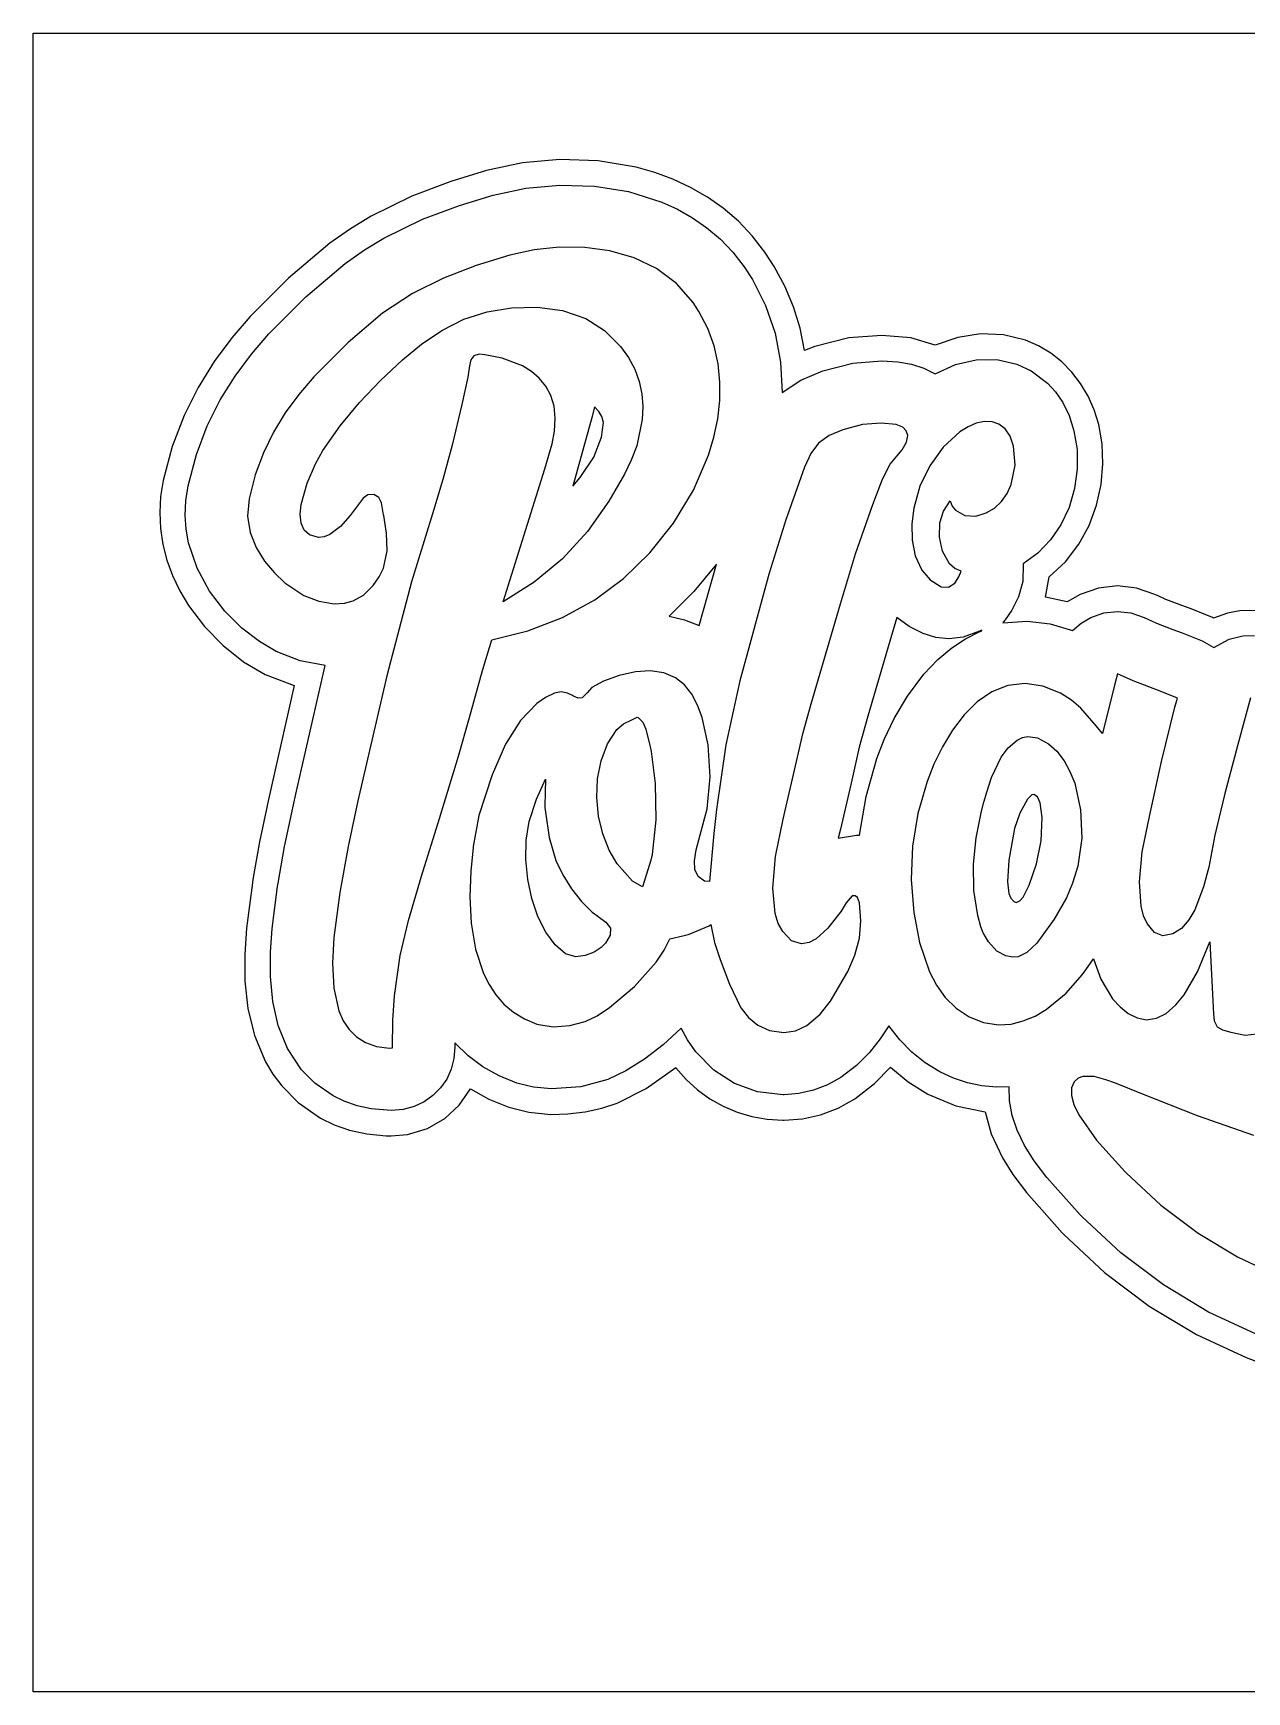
# Model space of a CAD drawing. Extents: x 0 to 353, y 0 to 165.
# Drawn here: x 0 to 121, y 0 to 165.4 of the extents above; entities that cross this region are included whole.
import ezdxf

# ---------------------------------------------------------------- set-up
doc = ezdxf.new("R2010")
doc.units = 0

msp = doc.modelspace()

# ---------------------------------------------------------------- linework, layer by layer
at = {"layer": 'Layer 1'}
for p, q in [((0, 0.000861), (0, 165.405)), ((0, 165.405), (352.828, 165.405)), ((48.778765, 152.459908), (45.2062, 151.701)), ((52.526191, 152.794885), (48.778765, 152.459908)), ((56.34656, 152.664316), (52.526191, 152.794885)), ((60.137954, 152.026583), (56.34656, 152.664316)), ((41.661044, 150.626547), (37.76995, 149.154125)), ((45.2062, 151.701), (41.661044, 150.626547)), ((61.990936, 151.504525), (60.137954, 152.026583)), ((63.798456, 150.840069), (61.990936, 151.504525)), ((65.547773, 150.028014), (63.798456, 150.840069)), ((37.76995, 149.154125), (33.693006, 147.149391)), ((42.51421, 148.233265), (45.884108, 149.253355)), ((45.884108, 149.253355), (49.120112, 149.944207)), ((49.120112, 149.944207), (52.509868, 150.257874)), ((52.509868, 150.257874), (55.960837, 150.156786)), ((55.960837, 150.156786), (59.380476, 149.603376)), ((59.380476, 149.603376), (62.676243, 148.560074)), ((67.226147, 149.063157), (65.547773, 150.028014)), ((68.82084, 147.940296), (67.226147, 149.063157)), ((38.824613, 146.841516), (42.51421, 148.233265)), ((62.676243, 148.560074), (64.248757, 147.842973)), ((64.248757, 147.842973), (65.755599, 146.989311)), ((70.319112, 146.654229), (68.82084, 147.940296)), ((31.634868, 145.905424), (29.5903, 144.478)), ((33.693006, 147.149391), (31.634868, 145.905424)), ((34.972739, 144.954087), (38.824613, 146.841516)), ((65.755599, 146.989311), (67.185203, 145.994391)), ((67.185203, 145.994391), (68.526001, 144.853517)), ((71.708222, 145.199753), (70.319112, 146.654229)), ((29.5903, 144.478), (25.44957, 140.96015)), ((33.035142, 143.785736), (34.972739, 144.954087)), ((52.453785, 144.05734), (49.94521, 143.79424)), ((54.99879, 144.031054), (52.453785, 144.05734)), ((57.509919, 143.686647), (54.99879, 144.031054)), ((68.526001, 144.853517), (69.766425, 143.561994)), ((72.975431, 143.571668), (71.708222, 145.199753)), ((27.175928, 139.096675), (31.116008, 142.446955)), ((31.116008, 142.446955), (33.035142, 143.785736)), ((47.54337, 143.270485), (44.161889, 142.235768)), ((49.94521, 143.79424), (47.54337, 143.270485)), ((59.916867, 142.99539), (57.509919, 143.686647)), ((62.149328, 141.928548), (59.916867, 142.99539)), ((69.766425, 143.561994), (70.894908, 142.115125)), ((73.897061, 142.150638), (72.975431, 143.571668)), ((25.44957, 140.96015), (21.648392, 137.160517)), ((40.91735, 140.98556), (37.811096, 139.430874)), ((44.161889, 142.235768), (40.91735, 140.98556)), ((64.136998, 140.457391), (62.149328, 141.928548)), ((70.894908, 142.115125), (71.718423, 140.845125)), ((71.718423, 140.845125), (73.037497, 138.240995)), ((74.955359, 140.174774), (73.897061, 142.150638)), ((23.494214, 135.425363), (27.175928, 139.096675)), ((37.811096, 139.430874), (34.84447, 137.482725)), ((65.80957, 138.553185), (64.136998, 140.457391)), ((75.814187, 138.114366), (74.955359, 140.174774)), ((34.84447, 137.482725), (31.39607, 134.542545)), ((42.948889, 136.872415), (45.277893, 137.628234)), ((45.277893, 137.628234), (47.711454, 138.018684)), ((47.711454, 138.018684), (50.269556, 138.084502)), ((50.269556, 138.084502), (52.793551, 137.754893)), ((52.793551, 137.754893), (55.124793, 136.959059)), ((66.39386, 137.6525), (65.80957, 138.553185)), ((67.266076, 135.957075), (66.39386, 137.6525)), ((73.037497, 138.240995), (73.975509, 135.478636)), ((76.472097, 135.978304), (75.814187, 138.114366)), ((21.648392, 137.160517), (19.806044, 135.008919)), ((38.713801, 134.379754), (40.758067, 135.759616)), ((40.758067, 135.759616), (42.948889, 136.872415)), ((55.124793, 136.959059), (56.986246, 135.752724)), ((56.986246, 135.752724), (58.553353, 134.171009)), ((67.895486, 134.210411), (67.266076, 135.957075)), ((76.927641, 133.775478), (76.472097, 135.978304)), ((19.806044, 135.008919), (18.062193, 132.658292)), ((21.755555, 133.400303), (23.494214, 135.425363)), ((31.39607, 134.542545), (27.978312, 131.121654)), ((36.824463, 132.822744), (38.713801, 134.379754)), ((58.553353, 134.171009), (59.36451, 133.047986)), ((68.295778, 132.424389), (67.895486, 134.210411)), ((73.975509, 135.478636), (74.528016, 132.582547)), ((77.937471, 134.149202), (76.927641, 133.775478)), ((81.331992, 135.01062), (77.937471, 134.149202)), ((84.641351, 135.272582), (81.331992, 135.01062)), ((87.521721, 135.007723), (84.641351, 135.272582)), ((89.937421, 134.284805), (87.521721, 135.007723)), ((92.190653, 135.069681), (89.937421, 134.284805)), ((94.476127, 135.420166), (92.190653, 135.069681)), ((96.742584, 135.328923), (94.476127, 135.420166)), ((98.938761, 134.788614), (96.742584, 135.328923)), ((100.252075, 134.219899), (98.938761, 134.788614)), ((101.467269, 133.494708), (100.252075, 134.219899)), ((18.062193, 132.658292), (16.461588, 130.085254)), ((20.130608, 131.211959), (21.755555, 133.400303)), ((34.625031, 130.757755), (36.824463, 132.822744)), ((43.654362, 132.813478), (43.495577, 132.238458)), ((43.953913, 133.229543), (43.654362, 132.813478)), ((44.472466, 133.39725), (43.953913, 133.229543)), ((45.039803, 133.344196), (44.472466, 133.39725)), ((46.782743, 133.001339), (45.039803, 133.344196)), ((48.788338, 132.240611), (46.782743, 133.001339)), ((59.36451, 133.047986), (59.987216, 131.883468)), ((68.480642, 130.610891), (68.295778, 132.424389)), ((74.528016, 132.582547), (74.690573, 129.577225)), ((78.750823, 131.742395), (81.729312, 132.502932)), ((81.729312, 132.502932), (84.610233, 132.733477)), ((84.610233, 132.733477), (86.211891, 132.637325)), ((86.211891, 132.637325), (87.600022, 132.396686)), ((87.600022, 132.396686), (88.823615, 131.99895)), ((89.931663, 131.431507), (91.964165, 132.3566)), ((91.964165, 132.3566), (94.040693, 132.832005)), ((94.040693, 132.832005), (96.100271, 132.848318)), ((96.100271, 132.848318), (98.081923, 132.396133)), ((98.081923, 132.396133), (99.515479, 131.72708)), ((102.576345, 132.622239), (101.467269, 133.494708)), ((103.571306, 131.61169), (102.576345, 132.622239)), ((18.653557, 128.832566), (20.130608, 131.211959)), ((27.978312, 131.121654), (26.483445, 129.363622)), ((32.547451, 128.570398), (34.625031, 130.757755)), ((43.336552, 131.088623), (42.732419, 128.387673)), ((43.495577, 132.238458), (43.336552, 131.088623)), ((49.677836, 131.680704), (48.788338, 132.240611)), ((50.460725, 130.999189), (49.677836, 131.680704)), ((51.113699, 130.194633), (50.460725, 130.999189)), ((59.987216, 131.883468), (60.428875, 130.681535)), ((60.428875, 130.681535), (60.696888, 129.446271)), ((74.690573, 129.577225), (76.537968, 130.798719)), ((76.537968, 130.798719), (78.750823, 131.742395)), ((88.823615, 131.99895), (89.931663, 131.431507)), ((99.515479, 131.72708), (101.139099, 130.502299)), ((104.444156, 130.472259), (103.571306, 131.61169)), ((16.461588, 130.085254), (15.048982, 127.266422)), ((26.483445, 129.363622), (25.143776, 127.536743)), ((51.613452, 129.265602), (51.113699, 130.194633)), ((51.936679, 128.210662), (51.613452, 129.265602)), ((60.696888, 129.446271), (60.798659, 128.181759)), ((68.463769, 128.7818), (68.480642, 130.610891)), ((101.139099, 130.502299), (101.930813, 129.631998)), ((101.930813, 129.631998), (102.660399, 128.56335)), ((105.186899, 129.213146), (104.444156, 130.472259)), ((105.791536, 127.843548), (105.186899, 129.213146)), ((17.358587, 126.234363), (18.653557, 128.832566)), ((25.143776, 127.536743), (23.968697, 125.613176)), ((30.623452, 126.249508), (32.547451, 128.570398)), ((42.732419, 128.387673), (41.765589, 124.318603)), ((52.060073, 127.028379), (51.936679, 128.210662)), ((55.978029, 128.12879), (55.738801, 127.166368)), ((56.406597, 127.665492), (55.978029, 128.12879)), ((56.711935, 127.175358), (56.406597, 127.665492)), ((60.798659, 128.181759), (60.741588, 126.892079)), ((68.258846, 126.948999), (68.463769, 128.7818)), ((102.660399, 128.56335), (103.291308, 127.27655)), ((106.250071, 126.372664), (105.791536, 127.843548)), ((15.048982, 127.266422), (13.869125, 124.178415)), ((16.279883, 123.389587), (17.358587, 126.234363)), ((28.884763, 123.783924), (30.623452, 126.249508)), ((51.748781, 124.458895), (51.982822, 125.717799)), ((51.982822, 125.717799), (52.060073, 127.028379)), ((55.738801, 127.166368), (53.797421, 120.224368)), ((56.661533, 125.117507), (56.873199, 126.592008)), ((56.8732, 126.592), (56.711935, 127.175358)), ((60.741588, 126.892079), (60.180533, 124.253549)), ((67.879564, 125.124369), (68.258846, 126.948999)), ((80.740775, 125.860775), (79.360774, 125.268702)), ((82.697031, 126.366244), (80.740775, 125.860775)), ((84.544155, 126.52444), (82.697031, 126.366244)), ((86.046079, 126.382363), (84.544155, 126.52444)), ((86.707125, 126.125358), (86.046079, 126.382363)), ((87.061146, 125.76266), (86.707125, 126.125358)), ((87.214241, 125.280899), (87.061146, 125.76266)), ((93.226198, 126.161696), (92.40893, 125.643959)), ((94.048362, 126.51288), (93.226198, 126.161696)), ((94.851898, 126.681646), (94.048362, 126.51288)), ((95.613279, 126.65213), (94.851898, 126.681646)), ((96.308979, 126.408467), (95.613279, 126.65213)), ((96.915474, 125.934793), (96.308979, 126.408467)), ((97.409236, 125.215241), (96.915474, 125.934793)), ((103.291308, 127.27655), (103.786993, 125.751793)), ((103.786993, 125.751793), (104.098188, 123.877628)), ((106.590757, 124.457935), (106.250071, 126.372664)), ((13.869125, 124.178415), (12.96677, 120.79785)), ((23.968697, 125.613176), (22.9676, 123.565082)), ((41.765589, 124.318603), (40.855447, 120.892698)), ((51.005053, 121.950589), (51.748781, 124.458895)), ((55.894241, 123.136988), (56.661533, 125.117507)), ((60.180533, 124.253549), (59.636553, 122.809282)), ((67.339611, 123.319793), (67.879564, 125.124369)), ((78.327005, 124.506717), (77.541283, 123.486348)), ((79.360774, 125.268702), (78.327005, 124.506717)), ((86.666472, 123.854216), (87.094077, 124.602903)), ((87.094077, 124.602903), (87.214241, 125.280899)), ((90.732012, 124.108634), (89.398331, 122.275345)), ((92.40893, 125.643959), (90.732012, 124.108634)), ((97.76674, 124.233949), (97.409236, 125.215241)), ((97.931158, 122.331466), (97.76674, 124.233949)), ((106.674508, 122.443567), (106.590757, 124.457935)), ((15.451628, 120.270475), (16.279883, 123.389587)), ((22.9676, 123.565082), (22.149877, 121.364618)), ((27.317521, 120.526243), (28.15008, 122.455221)), ((28.15008, 122.455221), (28.884763, 123.783924)), ((54.540322, 121.09942), (55.894241, 123.136988)), ((59.636553, 122.809282), (58.966483, 121.417413)), ((65.832454, 119.818331), (67.339611, 123.319793)), ((77.541283, 123.486348), (76.905425, 122.119125)), ((84.699875, 120.925886), (85.467993, 122.412375)), ((85.467993, 122.412375), (86.120631, 123.213843)), ((86.120631, 123.213843), (86.666472, 123.854216)), ((104.098188, 123.877628), (104.116895, 121.93463)), ((106.492849, 120.381634), (106.674508, 122.443567)), ((12.96677, 120.79785), (12.710164, 119.194159)), ((22.149877, 121.364618), (21.52492, 118.983945)), ((40.855447, 120.892698), (39.819113, 117.482705)), ((46.865433, 108.711489), (51.005053, 121.950589)), ((53.797421, 120.224368), (54.540322, 121.09942)), ((58.966483, 121.417413), (57.413433, 118.735889)), ((76.905425, 122.119125), (75.056512, 116.883117)), ((84.088853, 119.354235), (84.699875, 120.925886)), ((89.398331, 122.275345), (88.424525, 120.222743)), ((97.526824, 120.394463), (97.931158, 122.331466)), ((104.116895, 121.93463), (103.847455, 119.989979)), ((12.710164, 119.194159), (12.619246, 117.592329)), ((15.221441, 118.779824), (15.451628, 120.270475)), ((26.72784, 118.41619), (27.317521, 120.526243)), ((33.376058, 119.37985), (32.90091, 119.028038)), ((33.96696, 119.411682), (33.376058, 119.37985)), ((34.476007, 119.109617), (33.96696, 119.411682)), ((34.735355, 118.57604), (34.476007, 119.109617)), ((63.84689, 116.539673), (65.832454, 119.818331)), ((83.731667, 118.39512), (84.088853, 119.354235)), ((88.424525, 120.222743), (87.82723, 118.029479)), ((96.561698, 118.7084), (97.113862, 119.502223)), ((97.113862, 119.502223), (97.526824, 120.394463)), ((103.847455, 119.989979), (103.294208, 118.110853)), ((106.037306, 118.324214), (106.492849, 120.381634)), ((12.619246, 117.592329), (12.692892, 115.997837)), ((15.162096, 117.332789), (15.221441, 118.779824)), ((21.52492, 118.983945), (21.383453, 117.249892)), ((26.630565, 117.424261), (26.72784, 118.41619)), ((32.511751, 118.502177), (31.616544, 117.313949)), ((32.90091, 119.028038), (32.511751, 118.502177)), ((34.944815, 117.36227), (34.735355, 118.57604)), ((39.819113, 117.482705), (37.739519, 110.681503)), ((57.413433, 118.735889), (55.283939, 115.707033)), ((82.010118, 113.484599), (83.731667, 118.39512)), ((87.82723, 118.029479), (87.633357, 116.458965)), ((90.40912, 116.57096), (90.763689, 117.741053)), ((90.763689, 117.741053), (91.43989, 118.75488)), ((91.43989, 118.75488), (91.62708, 118.250776)), ((91.62708, 118.250776), (91.961754, 117.82677)), ((91.961754, 117.82677), (92.91274, 117.29967)), ((93.993123, 117.251024), (95.04374, 117.558739)), ((95.04374, 117.558739), (95.871325, 118.048678)), ((95.871325, 118.048678), (96.561698, 118.7084)), ((103.294208, 118.110853), (102.482388, 116.391734)), ((105.299403, 116.32338), (106.037306, 118.324214)), ((12.692892, 115.997837), (12.929976, 114.41616)), ((15.25925, 115.933092), (15.162096, 117.332789)), ((15.498565, 114.584455), (15.25925, 115.933092)), ((21.383453, 117.249892), (21.653458, 115.619399)), ((26.721793, 116.544264), (26.630565, 117.424261)), ((27.027856, 115.854555), (26.721793, 116.544264)), ((27.549718, 115.388914), (27.027856, 115.854555)), ((30.633488, 116.206231), (29.576431, 115.399268)), ((31.616544, 117.313949), (30.633488, 116.206231)), ((34.95252, 117.320377), (34.944815, 117.36227)), ((35.245867, 115.52874), (34.95252, 117.320377)), ((61.492433, 113.578876), (63.84689, 116.539673)), ((75.056512, 116.883117), (73.393635, 111.561017)), ((87.633357, 116.458965), (87.652081, 114.854758)), ((90.365848, 115.145515), (90.40912, 116.57096)), ((92.91274, 117.29967), (93.993123, 117.251024)), ((102.482388, 116.391734), (101.436475, 114.865162)), ((104.270665, 114.431211), (105.299403, 116.32338)), ((12.929976, 114.41616), (13.329376, 112.852775)), ((16.346317, 112.055253), (15.498565, 114.584455)), ((21.653458, 115.619399), (22.246699, 114.11572)), ((28.459221, 115.113307), (27.549718, 115.388914)), ((29.02448, 115.177397), (28.459221, 115.113307)), ((29.576431, 115.399268), (29.02448, 115.177397)), ((35.311633, 113.773173), (35.245867, 115.52874)), ((55.283939, 115.707033), (52.790542, 112.996088)), ((87.652081, 114.854758), (87.955439, 113.293959)), ((90.678111, 113.74984), (90.365848, 115.145515)), ((101.436475, 114.865162), (100.179516, 113.55749)), ((102.942616, 112.69978), (104.270665, 114.431211)), ((13.329376, 112.852775), (13.889968, 111.313161)), ((22.246699, 114.11572), (23.074938, 112.762109)), ((23.074938, 112.762109), (24.049937, 111.58182)), ((34.932982, 112.040551), (35.311633, 113.773173)), ((52.790542, 112.996088), (49.971591, 110.648943)), ((58.8786, 111.031), (61.492433, 113.578876)), ((80.502098, 108.50288), (82.010118, 113.484599)), ((87.955439, 113.293959), (88.615468, 111.853669)), ((91.383386, 112.49045), (90.678111, 113.74984)), ((91.908107, 112.02762), (91.383386, 112.49045)), ((98.734558, 112.495073), (98.694628, 110.740106)), ((100.179516, 113.55749), (98.734558, 112.495073)), ((101.306781, 111.181164), (102.942616, 112.69978)), ((13.889968, 111.313161), (14.610627, 109.802793)), ((17.590631, 109.774961), (16.346317, 112.055253)), ((24.049937, 111.58182), (25.083461, 110.598109)), ((33.89308, 110.317747), (34.509239, 111.178742)), ((34.509239, 111.178742), (34.932982, 112.040551)), ((56.011198, 108.906019), (58.87861, 111.030966)), ((58.87861, 111.030966), (58.8786, 111.031)), ((68.12356, 112.44785), (65.883701, 109.726091)), ((66.4159, 106.347), (68.12356, 112.44785)), ((73.393635, 111.561017), (70.454005, 100.823525)), ((88.615468, 111.853669), (89.451522, 110.874573)), ((89.451522, 110.874573), (90.538108, 110.195619)), ((91.8996, 110.555), (92.316592, 111.179111)), ((92.550031, 111.76767), (91.908107, 112.02762)), ((92.316592, 111.179111), (92.550031, 111.76767)), ((100.939672, 109.149384), (101.306781, 111.181164)), ((14.610627, 109.802793), (15.49023, 108.32715)), ((19.116786, 107.773359), (17.590631, 109.774961)), ((25.083461, 110.598109), (26.97313, 109.313435)), ((26.97313, 109.313435), (28.489523, 108.75409)), ((31.91201, 108.787577), (32.926935, 109.365801)), ((32.926935, 109.365801), (33.89308, 110.317747)), ((37.739519, 110.681503), (35.260149, 101.329593)), ((49.971591, 110.648943), (46.865433, 108.711489)), ((65.883701, 109.726091), (63.40406, 107.26312)), ((90.538108, 110.195619), (91.26888, 110.154552)), ((91.26888, 110.154552), (91.899608, 110.555012)), ((91.899608, 110.555012), (91.8996, 110.555)), ((98.255551, 109.183372), (97.600672, 107.880473)), ((98.694628, 110.740106), (98.255551, 109.183372)), ((104.390272, 109.440426), (103.104842, 108.694081)), ((106.224835, 110.069007), (104.390272, 109.440426)), ((108.124615, 110.277867), (106.224835, 110.069007)), ((110.024188, 110.066906), (108.124615, 110.277867)), ((111.858132, 109.436023), (110.024188, 110.066906)), ((112.235161, 109.256329), (111.858132, 109.436023)), ((112.960562, 108.92119), (112.235161, 109.256329)), ((15.49023, 108.32715), (17.08007, 106.234688)), ((20.810062, 106.080224), (19.116786, 107.773359)), ((28.489523, 108.75409), (30.02906, 108.509763)), ((30.02906, 108.509763), (31.031308, 108.55648)), ((31.031308, 108.55648), (31.91201, 108.787577)), ((52.784227, 107.143114), (56.011198, 108.906019)), ((77.573497, 98.51392), (80.502098, 108.50288)), ((97.600672, 107.880473), (96.913338, 106.887013)), ((103.104842, 108.694081), (100.939672, 109.149384)), ((105.472599, 107.142774), (106.774103, 107.588588)), ((106.774103, 107.588588), (108.122426, 107.736848)), ((108.122426, 107.736848), (109.470956, 107.587246)), ((109.470956, 107.587246), (110.773079, 107.139472)), ((114.535932, 108.324773), (112.960562, 108.92119)), ((115.459766, 107.983022), (114.535932, 108.324773)), ((117.590766, 107.134149), (115.459766, 107.983022)), ((119.091998, 107.577189), (117.708724, 107.082336)), ((120.318174, 107.813246), (119.091998, 107.577189)), ((122.670759, 107.832832), (120.318174, 107.813246)), ((17.08007, 106.234688), (18.939455, 104.340352)), ((22.55574, 104.725337), (20.810062, 106.080224)), ((49.315622, 105.791757), (52.784227, 107.143114)), ((63.40406, 107.26312), (64.961242, 106.911306)), ((64.961242, 106.911306), (66.4159, 106.346999)), ((86.116299, 107.145227), (85.434998, 104.773897)), ((87.363834, 106.227312), (86.116299, 107.145227)), ((88.741179, 105.523547), (87.363834, 106.227312)), ((94.585156, 105.865301), (94.373489, 105.758364)), ((94.6105, 105.819), (94.585156, 105.865301)), ((96.869241, 106.829688), (96.682929, 106.601486)), ((96.682929, 106.601486), (99.123709, 106.761337)), ((96.913338, 106.887013), (96.869241, 106.829688)), ((99.123709, 106.761337), (101.415938, 106.490967)), ((101.415938, 106.490967), (103.653589, 105.838604)), ((103.653589, 105.838604), (104.50315, 106.572547)), ((104.50315, 106.572547), (105.472599, 107.142774)), ((110.773079, 107.139472), (111.141288, 106.963083)), ((111.141288, 106.963083), (112.012208, 106.564001)), ((112.012208, 106.564001), (113.658138, 105.941129)), ((113.658138, 105.941129), (114.565439, 105.60489)), ((117.708724, 107.082336), (117.590766, 107.134149)), ((18.939455, 104.340352), (20.981982, 102.72238)), ((24.239098, 103.738475), (22.55574, 104.725337)), ((44.821529, 101.851026), (45.72331, 104.901456)), ((45.72331, 104.901456), (49.315622, 105.791757)), ((85.434998, 104.773897), (83.219108, 97.293917)), ((90.006628, 105.141005), (88.741179, 105.523547)), ((91.310939, 105.013123), (90.006628, 105.141005)), ((92.721086, 105.166223), (91.310939, 105.013123)), ((91.598943, 104.117284), (92.978599, 105.023947)), ((94.373489, 105.758364), (92.721086, 105.166223)), ((92.978599, 105.023947), (94.328281, 105.701062)), ((94.328281, 105.701062), (94.610497, 105.819014)), ((94.610497, 105.819014), (94.6105, 105.819)), ((114.565439, 105.60489), (116.582879, 104.802321)), ((116.582879, 104.802321), (117.724999, 104.159603)), ((117.724999, 104.159603), (119.259578, 104.970854)), ((119.259578, 104.970854), (120.625489, 105.291803)), ((120.625489, 105.291803), (121.773447, 105.347407)), ((20.981982, 102.72238), (23.12125, 101.45901)), ((26.627927, 102.82883), (24.239098, 103.738475)), ((29.115148, 102.351615), (26.627927, 102.82883)), ((88.821651, 101.497502), (90.207299, 102.951621)), ((90.207299, 102.951621), (91.598943, 104.117284)), ((23.12125, 101.45901), (26.01292, 100.36099)), ((26.308358, 90.108015), (29.115148, 102.351615)), ((35.260149, 101.329593), (32.387219, 88.841293)), ((43.493099, 97.163496), (44.821529, 101.851026)), ((58.440818, 101.350461), (56.857728, 100.795249)), ((60.072279, 101.711097), (58.440818, 101.350461)), ((61.524318, 101.804661), (60.072279, 101.711097)), ((62.902282, 101.60803), (61.524318, 101.804661)), ((64.036929, 101.130991), (62.902282, 101.60803)), ((64.95624, 100.410116), (64.036929, 101.130991)), ((87.174205, 99.302632), (88.821651, 101.497502)), ((108.119308, 101.525966), (107.86134, 100.513936)), ((109.694678, 100.803876), (108.119308, 101.525966)), ((26.01292, 100.36099), (23.82129, 90.62654)), ((51.986088, 99.59649), (51.090746, 99.168564)), ((52.65306, 99.712246), (51.986088, 99.59649)), ((53.275793, 99.581195), (52.65306, 99.712246)), ((53.77864, 99.34183), (53.275793, 99.581195)), ((53.887781, 99.280094), (53.77864, 99.34183)), ((54.329991, 99.083585), (53.887781, 99.280094)), ((55.255894, 99.631768), (54.736651, 99.116933)), ((55.724428, 100.149911), (55.255894, 99.631768)), ((56.857728, 100.795249), (55.724428, 100.149911)), ((65.688198, 99.48198), (64.95624, 100.410116)), ((66.260786, 98.383156), (65.688198, 99.48198)), ((70.454005, 100.823525), (69.054747, 94.452442)), ((85.864931, 97.075931), (87.174205, 99.302632)), ((95.59472, 99.734821), (94.139867, 98.731245)), ((97.188659, 100.368034), (95.59472, 99.734821)), ((98.916222, 100.555821), (97.188659, 100.368034)), ((100.6921, 100.283108), (98.916222, 100.555821)), ((102.427462, 99.587887), (100.6921, 100.283108)), ((103.541933, 98.888847), (102.427462, 99.587887)), ((107.86134, 100.513936), (106.63764, 95.565126)), ((112.383508, 99.792946), (109.694678, 100.803876)), ((114.120938, 99.102823), (112.383508, 99.792946)), ((50.228091, 98.570662), (48.60218, 96.867564)), ((51.090746, 99.168564), (50.228091, 98.570662)), ((54.736651, 99.116933), (54.329991, 99.083585)), ((66.701987, 97.15022), (66.260786, 98.383156)), ((76.775076, 95.667709), (77.573497, 98.51392)), ((94.139867, 98.731245), (92.829567, 97.432363)), ((104.46241, 98.098235), (103.541933, 98.888847)), ((106.007052, 96.332417), (104.46241, 98.098235)), ((112.511388, 92.758476), (113.839817, 98.184501)), ((113.839817, 98.184501), (114.120938, 99.102823)), ((121.377121, 99.128151), (120.232801, 94.841901)), ((42.404999, 93.296176), (43.493099, 97.163496)), ((48.60218, 96.867564), (47.111041, 94.492466)), ((57.260651, 94.524549), (58.207143, 95.979489)), ((58.207143, 95.979489), (58.874252, 96.529187)), ((58.874252, 96.529187), (59.707553, 96.944115)), ((59.707553, 96.944115), (59.748343, 96.965056)), ((59.748343, 96.965056), (60.233412, 97.191057)), ((60.233412, 97.191057), (60.330425, 97.164613)), ((60.330425, 97.164613), (60.787245, 96.707258)), ((60.787245, 96.707258), (61.107639, 96.01519)), ((61.107639, 96.01519), (61.497895, 94.365543)), ((67.302158, 94.428301), (66.701987, 97.15022)), ((83.219108, 97.293917), (82.36886, 94.193195)), ((84.864062, 94.95713), (85.864931, 97.075931)), ((92.829567, 97.432363), (91.669284, 95.913237)), ((106.63764, 95.565126), (106.007052, 96.332417)), ((47.111041, 94.492466), (45.757358, 91.45064)), ((56.623674, 92.85749), (57.260651, 94.524549)), ((61.497895, 94.365543), (61.521038, 94.243172)), ((67.505004, 91.231261), (67.302158, 94.428301)), ((69.054747, 94.452442), (68.140005, 87.994525)), ((76.109051, 92.789974), (76.775076, 95.667709)), ((84.14183, 93.085962), (84.864062, 94.95713)), ((91.669284, 95.913237), (90.664482, 94.248927)), ((97.237404, 94.138508), (98.137954, 94.906763)), ((98.137954, 94.906763), (98.669911, 95.171294)), ((98.669911, 95.171294), (99.193805, 95.281727)), ((99.193805, 95.281727), (100.135554, 95.138278)), ((100.135554, 95.138278), (101.231364, 94.550692)), ((101.231364, 94.550692), (102.062045, 93.799386)), ((120.232801, 94.841901), (118.840296, 89.589101)), ((40.517639, 87.106036), (42.404999, 93.296176)), ((56.277377, 91.052482), (56.623674, 92.85749)), ((61.521038, 94.243172), (61.611436, 93.781254)), ((61.611436, 93.781254), (62.025261, 90.568501)), ((74.794267, 87.03212), (76.109051, 92.789974)), ((82.36886, 94.193195), (81.632708, 90.913057)), ((83.053049, 89.282029), (84.14183, 93.085962)), ((90.664482, 94.248927), (89.820627, 92.514491)), ((95.571493, 91.187163), (96.519584, 93.195793)), ((96.519584, 93.195793), (97.237404, 94.138508)), ((102.062045, 93.799386), (102.807839, 92.85736)), ((102.807839, 92.85736), (103.389292, 91.792037)), ((111.308637, 87.296901), (112.511388, 92.758476)), ((45.757358, 91.45064), (44.444368, 87.3937)), ((50.191112, 89.024695), (51.07774, 91.009756)), ((51.07774, 91.009756), (51.014903, 88.339666)), ((56.202925, 89.183693), (56.277377, 91.052482)), ((67.198529, 88.050751), (67.505004, 91.231261)), ((89.820627, 92.514491), (89.143182, 90.784991)), ((95.071542, 89.617303), (95.571493, 91.187163)), ((103.389292, 91.792037), (103.859058, 90.60477)), ((23.82129, 90.62654), (23.346143, 88.39963)), ((25.828801, 87.862365), (26.308358, 90.108015)), ((62.025261, 90.568501), (62.087686, 86.957214)), ((81.632708, 90.913057), (80.500508, 86.034807)), ((89.143182, 90.784991), (88.231768, 87.597317)), ((94.816329, 88.803711), (95.071542, 89.617303)), ((99.586865, 89.444295), (99.141482, 89.006631)), ((99.7842, 89.4917), (99.586865, 89.444295)), ((99.784198, 89.491699), (99.7842, 89.4917)), ((100.162605, 89.247096), (99.784198, 89.491699)), ((103.859058, 90.60477), (104.450874, 87.96574)), ((118.840296, 89.589101), (117.830611, 85.412821)), ((23.337324, 88.357737), (22.580369, 84.762574)), ((23.346143, 88.39963), (23.337324, 88.357737)), ((25.076532, 84.288288), (25.819982, 87.820472)), ((25.819982, 87.820472), (25.828801, 87.862365)), ((32.387219, 88.841293), (31.413774, 84.287015)), ((49.47481, 86.784146), (50.191112, 89.024695)), ((51.014903, 88.339666), (51.023709, 88.191943)), ((51.023709, 88.191943), (51.085445, 87.70577)), ((51.085445, 87.70577), (51.469778, 85.186441)), ((56.38148, 87.32529), (56.202925, 89.183693)), ((66.74543, 86.337571), (67.198529, 88.050751)), ((68.140005, 87.994525), (67.872114, 85.601145)), ((82.40992, 85.418562), (83.053049, 89.282029)), ((94.018989, 85.156536), (94.519768, 87.669308)), ((94.519768, 87.669308), (94.803093, 88.761818)), ((94.803093, 88.761818), (94.816329, 88.803711)), ((99.141482, 89.006631), (98.377463, 87.612797)), ((100.400455, 88.662672), (100.162605, 89.247096)), ((100.602199, 87.174392), (100.400455, 88.662672)), ((104.450874, 87.96574), (104.557965, 85.142945)), ((38.738319, 81.337016), (40.517639, 87.106036)), ((44.444368, 87.3937), (43.888743, 84.28705)), ((49.173217, 84.936914), (49.47481, 86.784146)), ((56.794207, 85.551444), (56.38148, 87.32529)), ((62.0877, 86.9572), (61.727207, 83.49006)), ((62.087686, 86.957214), (62.0877, 86.9572)), ((66.11732, 83.953839), (66.74543, 86.337571)), ((74.012091, 83.307377), (74.794267, 87.03212)), ((80.500508, 86.034807), (80.278919, 85.139633)), ((88.231768, 87.597317), (87.691698, 84.326135)), ((97.853844, 86.106825), (97.293812, 82.936651)), ((98.377463, 87.612797), (97.853844, 86.106825)), ((100.514005, 84.848258), (100.602199, 87.174392)), ((110.588441, 83.762424), (111.308637, 87.296901)), ((22.580369, 84.762574), (21.915194, 81.017757)), ((49.130367, 82.987833), (49.173217, 84.936914)), ((51.469778, 85.186441), (52.112905, 82.91351)), ((57.422269, 83.93632), (56.794207, 85.551444)), ((67.872114, 85.601145), (67.428935, 80.798955)), ((80.278919, 85.139633), (82.110059, 85.427367)), ((82.110059, 85.427367), (82.40992, 85.418562)), ((93.752201, 82.541648), (94.018989, 85.156536)), ((100.048781, 82.561822), (100.514005, 84.848258)), ((104.557965, 85.142945), (104.155009, 82.33906)), ((117.830611, 85.412821), (117.233093, 82.241131)), ((24.426512, 80.637042), (25.076532, 84.288288)), ((31.413774, 84.287015), (30.566009, 79.705453)), ((43.874406, 84.184524), (43.62976, 81.834973)), ((43.888743, 84.28705), (43.874406, 84.184524)), ((49.324506, 81.016327), (49.130367, 82.987833)), ((52.112905, 82.91351), (52.809692, 81.458405)), ((58.246832, 82.554089), (57.422269, 83.93632)), ((61.608143, 82.926719), (61.162763, 81.534349)), ((61.727207, 83.49006), (61.608143, 82.926719)), ((65.948579, 82.861813), (66.11732, 83.953839)), ((65.986958, 82.001711), (65.948579, 82.861813)), ((73.742548, 80.149409), (74.012091, 83.307377)), ((87.691698, 84.326135), (87.542508, 81.015681)), ((97.293812, 82.936651), (97.152838, 80.764864)), ((110.310389, 80.758361), (110.588441, 83.762424)), ((37.424219, 76.929506), (38.738319, 81.337016)), ((43.62976, 81.834973), (43.538232, 79.283289)), ((52.809692, 81.458405), (53.682076, 80.06676)), ((59.76006, 80.850151), (58.246832, 82.554089)), ((61.162763, 81.534349), (60.758172, 80.283089)), ((66.31245, 81.298908), (65.986958, 82.001711)), ((66.930638, 80.850771), (66.31245, 81.298908)), ((93.78679, 79.92469), (93.752201, 82.541648)), ((99.327655, 80.435377), (100.048781, 82.561822)), ((104.155, 82.3391), (103.635092, 80.632125)), ((104.155009, 82.33906), (104.155, 82.3391)), ((117.233093, 82.241131), (116.717328, 80.271175)), ((21.864482, 80.684823), (21.268239, 76.154236)), ((21.915194, 81.017757), (21.864482, 80.684823)), ((23.821938, 76.137453), (24.3758, 80.3008)), ((24.3758, 80.3008), (24.426512, 80.637042)), ((30.566009, 79.705453), (29.974365, 75.214613)), ((49.733877, 79.101823), (49.324506, 81.016327)), ((53.682076, 80.06676), (54.679104, 78.811127)), ((60.758172, 80.283089), (59.76006, 80.850151)), ((67.428935, 80.798955), (66.930638, 80.850771)), ((73.985635, 77.626846), (73.742548, 80.149409)), ((87.542508, 81.015681), (87.803732, 77.710191)), ((94.190141, 77.405708), (93.78679, 79.92469)), ((97.152838, 80.764864), (97.303268, 79.599492)), ((97.303268, 79.599492), (97.494619, 79.138105)), ((98.714137, 79.247456), (99.327655, 80.435377)), ((103.635092, 80.632125), (103.027698, 79.181464)), ((110.475512, 78.350443), (110.310389, 80.758361)), ((116.717328, 80.271175), (115.839623, 77.997465)), ((43.538232, 79.283289), (43.671704, 76.652074)), ((50.336725, 77.323748), (49.733877, 79.101823)), ((54.679104, 78.811127), (55.749825, 77.76406)), ((55.749825, 77.76406), (56.316473, 77.346239)), ((80.58313, 77.86545), (79.23816, 76.15448)), ((81.061857, 78.676149), (80.58313, 77.86545)), ((81.67784, 79.36365), (81.061857, 78.676149)), ((81.953169, 79.380524), (81.677838, 79.363574)), ((81.677838, 79.363574), (81.67784, 79.36365)), ((82.190463, 79.214744), (81.953169, 79.380524)), ((82.383387, 78.673451), (82.190463, 79.214744)), ((82.532456, 76.893684), (82.383387, 78.673451)), ((97.494619, 79.138105), (97.786597, 78.811361)), ((97.786597, 78.811361), (98.033541, 78.726472)), ((98.033541, 78.726472), (98.377463, 78.868438)), ((98.377463, 78.868438), (98.714137, 79.247456)), ((103.027698, 79.181464), (101.82722, 77.05405)), ((110.724587, 77.390579), (110.475512, 78.350443)), ((115.839623, 77.997465), (115.237073, 76.970622)), ((21.268239, 76.154236), (21.098056, 73.571952)), ((23.653374, 73.775396), (23.821938, 76.137453)), ((36.596293, 73.441416), (37.424219, 76.929506)), ((43.671704, 76.652074), (44.102056, 74.063932)), ((51.111294, 75.761525), (50.336725, 77.323748)), ((56.316473, 77.346239), (56.355058, 77.319795)), ((56.355058, 77.319795), (57.097133, 76.766512)), ((57.097133, 76.766512), (57.582068, 76.144605)), ((57.582068, 76.144605), (57.537283, 75.440013)), ((65.423611, 75.553571), (67.394751, 76.401338)), ((67.394751, 76.401338), (67.583267, 76.51489)), ((67.583267, 76.51489), (67.932875, 74.737081)), ((74.299414, 76.625289), (73.985635, 77.626846)), ((74.74135, 75.80832), (74.299414, 76.625289)), ((79.23816, 76.15448), (78.067382, 75.095874)), ((82.385316, 75.145955), (82.532456, 76.893684)), ((87.803732, 77.710191), (88.375325, 74.725434)), ((94.503232, 76.298868), (94.190141, 77.405708)), ((94.746869, 75.688123), (94.503232, 76.298868)), ((101.82722, 77.05405), (100.08097, 74.6469)), ((111.084843, 76.604401), (110.724587, 77.390579)), ((111.825817, 75.717361), (111.084843, 76.604401)), ((114.510473, 76.136545), (113.648636, 75.584802)), ((115.237073, 76.970622), (114.510473, 76.136545)), ((29.974365, 75.214613), (29.839134, 72.677832)), ((52.035828, 74.494583), (51.111294, 75.761525)), ((53.08857, 73.602346), (52.035828, 74.494583)), ((57.078265, 74.665135), (56.630183, 74.219921)), ((57.537283, 75.440013), (57.078265, 74.665135)), ((62.922098, 73.948937), (63.489946, 75.075115)), ((63.489946, 75.075115), (64.908776, 75.417972)), ((64.908776, 75.417972), (65.325494, 75.521601)), ((65.325494, 75.521601), (65.423611, 75.553571)), ((67.932875, 74.737081), (68.504897, 73.02129)), ((75.635007, 74.893858), (74.74135, 75.80832)), ((76.60556, 74.58462), (75.635007, 74.893858)), ((77.36603, 74.724183), (76.60556, 74.58462)), ((78.067382, 75.095874), (77.36603, 74.724183)), ((81.948373, 73.452381), (82.385316, 75.145955)), ((88.375325, 74.725434), (89.368493, 71.803099)), ((95.25068, 74.781925), (94.746869, 75.688123)), ((96.106509, 73.851684), (95.25068, 74.781925)), ((100.08097, 74.6469), (99.098911, 73.72589)), ((112.640373, 75.404961), (111.825817, 75.717361)), ((113.648636, 75.584802), (112.640373, 75.404961)), ((116.09651, 71.816408), (117.33233, 74.802888)), ((117.33233, 74.802888), (117.704953, 67.595208)), ((21.098056, 73.571952), (21.121995, 70.876095)), ((23.652225, 71.32245), (23.653374, 73.775396)), ((36.047146, 69.420714), (36.596293, 73.441416)), ((44.102056, 74.063932), (44.901172, 71.641463)), ((54.11824, 73.308), (53.08857, 73.602346)), ((54.118245, 73.308035), (54.11824, 73.308)), ((55.059327, 73.428304), (54.118245, 73.308035)), ((55.926922, 73.769956), (55.059327, 73.428304)), ((56.630183, 74.219921), (55.926922, 73.769956)), ((62.112044, 72.749093), (62.922098, 73.948937)), ((68.504897, 73.02129), (69.446148, 70.562338)), ((81.228037, 71.835081), (81.948373, 73.452381)), ((96.99748, 73.379095), (96.106509, 73.851684)), ((97.697728, 73.257353), (96.99748, 73.379095)), ((98.21401, 73.30469), (97.697728, 73.257353)), ((99.098911, 73.72589), (98.21401, 73.30469)), ((104.982894, 71.998492), (105.749082, 73.085482)), ((105.749082, 73.085482), (105.7491, 73.0853)), ((105.7491, 73.0853), (106.452469, 71.062051)), ((23.889866, 68.850642), (23.652225, 71.32245)), ((29.839134, 72.677832), (29.969455, 70.184162)), ((44.901172, 71.641463), (45.461479, 70.53067)), ((59.971813, 70.331914), (62.112044, 72.749093)), ((79.517755, 68.880292), (81.228037, 71.835081)), ((89.368493, 71.803099), (90.077913, 70.457323)), ((103.006805, 69.667251), (104.604762, 71.515627)), ((104.604762, 71.515627), (104.982894, 71.998492)), ((114.76229, 69.504476), (116.09651, 71.816408)), ((21.121995, 70.876095), (21.421679, 68.139979)), ((29.969455, 70.184162), (30.484197, 67.911615)), ((45.461479, 70.53067), (46.140932, 69.507271)), ((46.140932, 69.507271), (46.948518, 68.586591)), ((57.482252, 68.23058), (59.971813, 70.331914)), ((69.446148, 70.562338), (70.570437, 68.223379)), ((90.077913, 70.457323), (90.958421, 69.237535)), ((101.013732, 68.039532), (103.006805, 69.667251)), ((106.452469, 71.062051), (107.638804, 69.119725)), ((113.931678, 68.493049), (114.76229, 69.504476)), ((21.421679, 68.139979), (22.078732, 65.436919)), ((24.437675, 66.431997), (23.889866, 68.850642)), ((30.484197, 67.911615), (30.922872, 66.913893)), ((35.880834, 66.967548), (36.047146, 69.420714)), ((46.948518, 68.586591), (47.89322, 67.783957)), ((56.235533, 67.425544), (57.482252, 68.23058)), ((70.570437, 68.223379), (71.316943, 67.243494)), ((78.4634, 67.564644), (79.517755, 68.880292)), ((90.958421, 69.237535), (92.031915, 68.180526)), ((92.031915, 68.180526), (93.320292, 67.323091)), ((99.901357, 67.392103), (101.013732, 68.039532)), ((107.638804, 69.119725), (108.378493, 68.299799)), ((108.378493, 68.299799), (109.197415, 67.645174)), ((112.9634, 67.654738), (113.931678, 68.493049)), ((25.367027, 64.138541), (24.437675, 66.431997)), ((30.922872, 66.913893), (31.502227, 66.038206)), ((35.841129, 64.205256), (35.880834, 66.967548)), ((47.89322, 67.783957), (48.984024, 67.114693)), ((48.984024, 67.114693), (50.229916, 66.594124)), ((50.229916, 66.594124), (51.861516, 66.329541)), ((51.861516, 66.329541), (53.530456, 66.44447)), ((53.530456, 66.44447), (55.056356, 66.852095)), ((55.056356, 66.852095), (56.235533, 67.425544)), ((64.606002, 66.168691), (62.818206, 64.516699)), ((65.260844, 65.004522), (64.606002, 66.168691)), ((71.316943, 67.243494), (72.248076, 66.467123)), ((72.248076, 66.467123), (73.410124, 65.952106)), ((76.016301, 65.926474), (77.140227, 66.459631)), ((77.140227, 66.459631), (78.4634, 67.564644)), ((85.316245, 66.418912), (84.46114, 65.110037)), ((86.405963, 65.022016), (85.316245, 66.418912)), ((93.320292, 67.323091), (94.766679, 66.744454)), ((94.766679, 66.744454), (96.256062, 66.517217)), ((96.256062, 66.517217), (97.509591, 66.597472)), ((97.509591, 66.597472), (98.729, 66.900259)), ((98.729, 66.900259), (99.901357, 67.392103)), ((109.197415, 67.645174), (110.081733, 67.204205)), ((110.081733, 67.204205), (111.01761, 67.02525)), ((111.01761, 67.02525), (112.005801, 67.16719)), ((112.005801, 67.16719), (112.9634, 67.654738)), ((117.704953, 67.595208), (117.765583, 66.897784)), ((117.765583, 66.897784), (118.077574, 66.305368)), ((118.077574, 66.305368), (118.61263, 66.02504)), ((22.078732, 65.436919), (23.174775, 62.840229)), ((31.502227, 66.038206), (32.237122, 65.306807)), ((32.237122, 65.306807), (33.142415, 64.741948)), ((33.142415, 64.741948), (34.232965, 64.365879)), ((43.373982, 63.431031), (42.045882, 64.721202)), ((42.045882, 64.721202), (42.049184, 64.284641)), ((62.818206, 64.516699), (60.967157, 63.086297)), ((66.094282, 63.807281), (65.260844, 65.004522)), ((73.410124, 65.952106), (74.849377, 65.75628)), ((74.849377, 65.75628), (76.016301, 65.926474)), ((84.46114, 65.110037), (83.404907, 63.768811)), ((87.619497, 63.791412), (86.405963, 65.022016)), ((118.61263, 66.02504), (119.438522, 65.773444)), ((119.438522, 65.773444), (120.868924, 65.499492)), ((120.868924, 65.499492), (122.001876, 65.61566)), ((26.7493, 62.0423), (25.367027, 64.138541)), ((34.232965, 64.365879), (35.523629, 64.200853)), ((35.523629, 64.200853), (35.841129, 64.205256)), ((41.963248, 63.158575), (41.686226, 62.094907)), ((42.049184, 64.284641), (41.963248, 63.158575)), ((44.851426, 62.331546), (43.373982, 63.431031)), ((60.967157, 63.086297), (59.112388, 61.922132)), ((67.862527, 61.987651), (66.094282, 63.807281)), ((83.404907, 63.768811), (82.109309, 62.463343)), ((88.95416, 62.729686), (87.619497, 63.791412)), ((23.174775, 62.840229), (23.912925, 61.604683)), ((23.912925, 61.604683), (24.791432, 60.423223)), ((28.073278, 60.693461), (26.7493, 62.0423)), ((41.686226, 62.094907), (41.233943, 61.112629)), ((46.475838, 61.424504), (44.851426, 62.331546)), ((48.244842, 60.711662), (46.475838, 61.424504)), ((59.112388, 61.922132), (57.313432, 61.068851)), ((61.133132, 60.164557), (64.076482, 62.26427)), ((64.076482, 62.26427), (64.094121, 62.242229)), ((64.094121, 62.242229), (65.125056, 61.063331)), ((69.920676, 60.661221), (67.862527, 61.987651)), ((80.536105, 61.261742), (79.200513, 60.520256)), ((82.109309, 62.463343), (80.536105, 61.261742)), ((83.899677, 60.658695), (85.490071, 62.30173)), ((85.490071, 62.30173), (87.257957, 60.818549)), ((90.407265, 61.839422), (88.95416, 62.729686)), ((91.766357, 61.210003), (90.407265, 61.839422)), ((93.163068, 60.744708), (91.766357, 61.210003)), ((104.668288, 61.37363), (104.188427, 61.193146)), ((105.800982, 61.355269), (104.668288, 61.37363)), ((106.964062, 61.042145), (105.800982, 61.355269)), ((24.791432, 60.423223), (26.413141, 58.768391)), ((29.903825, 59.423662), (28.073278, 60.693461)), ((40.622226, 60.230732), (39.866901, 59.468208)), ((41.233943, 61.112629), (40.622226, 60.230732)), ((42.489152, 58.49982), (43.594442, 60.12997)), ((43.594442, 60.12997), (45.441284, 59.107054)), ((49.890357, 60.298252), (48.244842, 60.711662)), ((51.678912, 60.122967), (49.890357, 60.298252)), ((54.598288, 60.329672), (51.678912, 60.122967)), ((57.313432, 61.068851), (54.598288, 60.329672)), ((58.236912, 58.70232), (61.133132, 60.164557)), ((65.125056, 61.063331), (66.258672, 60.02631)), ((66.258672, 60.02631), (67.486856, 59.135173)), ((72.23824, 59.842873), (69.920676, 60.661221)), ((74.784732, 59.547491), (72.23824, 59.842873)), ((74.889465, 59.546362), (74.784732, 59.547491)), ((76.357762, 59.656571), (74.889465, 59.546362)), ((77.801255, 59.983201), (76.357762, 59.656571)), ((79.200513, 60.520256), (77.801255, 59.983201)), ((81.924811, 59.13555), (83.899677, 60.658695)), ((87.257957, 60.818549), (89.215181, 59.59747)), ((89.215181, 59.59747), (92.017832, 58.431238)), ((94.592437, 60.444778), (93.163068, 60.744708)), ((96.049505, 60.311452), (94.592437, 60.444778)), ((97.308485, 60.331292), (96.049505, 60.311452)), ((97.345192, 58.922042), (97.308485, 60.331292)), ((103.540269, 60.233567), (103.528461, 59.481654)), ((103.806274, 60.844017), (103.540269, 60.233567)), ((104.188427, 61.193146), (103.806274, 60.844017)), ((107.917234, 60.687474), (106.964062, 61.042145)), ((110.567474, 59.635754), (107.917234, 60.687474)), ((116.090096, 57.439457), (110.567474, 59.635754)), ((26.413141, 58.768391), (28.646902, 57.210607)), ((31.02538, 58.886778), (29.903825, 59.423662)), ((32.293159, 58.451705), (31.02538, 58.886778)), ((33.713689, 58.145794), (32.293159, 58.451705)), ((35.293498, 57.996394), (33.713689, 58.145794)), ((35.695884, 57.98646), (35.293498, 57.996394)), ((36.897534, 58.086781), (35.695884, 57.98646)), ((37.988729, 58.377241), (36.897534, 58.086781)), ((38.983793, 58.844047), (37.988729, 58.377241)), ((39.866901, 59.468208), (38.983793, 58.844047)), ((41.043419, 57.159472), (42.489152, 58.49982)), ((45.441284, 59.107054), (47.428692, 58.30655)), ((47.428692, 58.30655), (49.439937, 57.798881)), ((55.03587, 57.828922), (56.69494, 58.192344)), ((56.69494, 58.192344), (58.236912, 58.70232)), ((67.486856, 59.135173), (68.801494, 58.393923)), ((68.801494, 58.393923), (70.194473, 57.806565)), ((78.522711, 57.54819), (80.264584, 58.214591)), ((80.264584, 58.214591), (81.924811, 59.13555)), ((92.017832, 58.431238), (94.944511, 57.8413)), ((97.617028, 57.477655), (97.345192, 58.922042)), ((103.528461, 59.481654), (103.771934, 58.586442)), ((103.771934, 58.586442), (104.271774, 57.546098)), ((28.646902, 57.210607), (30.012485, 56.55192)), ((30.012485, 56.55192), (31.554102, 56.01807)), ((39.306645, 56.168043), (41.043419, 57.159472)), ((49.439937, 57.798881), (51.605802, 57.58556)), ((51.605802, 57.58556), (53.319544, 57.623009)), ((53.319544, 57.623009), (55.03587, 57.828922)), ((70.194473, 57.806565), (71.65768, 57.377103)), ((71.65768, 57.377103), (73.183, 57.109543)), ((73.183, 57.109543), (74.762321, 57.007889)), ((74.762321, 57.007889), (74.889101, 57.00676)), ((74.889101, 57.00676), (76.72296, 57.143272)), ((76.72296, 57.143272), (78.522711, 57.54819)), ((94.944511, 57.8413), (95.537066, 55.652563)), ((98.123474, 56.001021), (97.617028, 57.477655)), ((104.271774, 57.546098), (106.044895, 55.022672)), ((121.727758, 55.48387), (116.090096, 57.439457)), ((31.554102, 56.01807), (33.279426, 55.642583)), ((33.279426, 55.642583), (35.196132, 55.458983)), ((35.196132, 55.458983), (35.695532, 55.446847)), ((35.695532, 55.446847), (37.328232, 55.58465)), ((37.328232, 55.58465), (39.306645, 56.168043)), ((95.537066, 55.652563), (96.652171, 53.24637)), ((98.864015, 54.495032), (98.123474, 56.001021)), ((106.044895, 55.022672), (108.856504, 51.896697)), ((96.652171, 53.24637), (97.702493, 51.574689)), ((99.829386, 52.963067), (98.864015, 54.495032)), ((101.070396, 51.303772), (99.829386, 52.963067)), ((97.702493, 51.574689), (99.037138, 49.781569)), ((104.420265, 47.551932), (101.070396, 51.303772)), ((108.856504, 51.896697), (109.031789, 51.717001)), ((109.031789, 51.717001), (112.456782, 48.530636)), ((99.037138, 49.781569), (102.605291, 45.7752)), ((112.456782, 48.530636), (116.159687, 45.734943)), ((104.574604, 47.394283), (104.420265, 47.551932)), ((108.473147, 43.769549), (104.574604, 47.394283)), ((102.605291, 45.7752), (102.75081, 45.626373)), ((102.75081, 45.626373), (106.844644, 41.820629)), ((116.159687, 45.734943), (120.087693, 43.364655)), ((112.69846, 40.582513), (108.473147, 43.769549)), ((120.087693, 43.364655), (124.187989, 41.454501)), ((106.844644, 41.820629), (111.283882, 38.473669)), ((117.189995, 37.874412), (112.69846, 40.582513)), ((111.283882, 38.473669), (116.005484, 35.628387)), ((121.887204, 35.686483), (117.189995, 37.874412)), ((116.005484, 35.628387), (120.94641, 33.327673)), ((120.94641, 33.327673), (124.221056, 32.113484)), ((352.828, 0.000861), (0, 0.000861))]:
    msp.add_line(p, q, dxfattribs=at)

doc.saveas('drawing.dxf')
